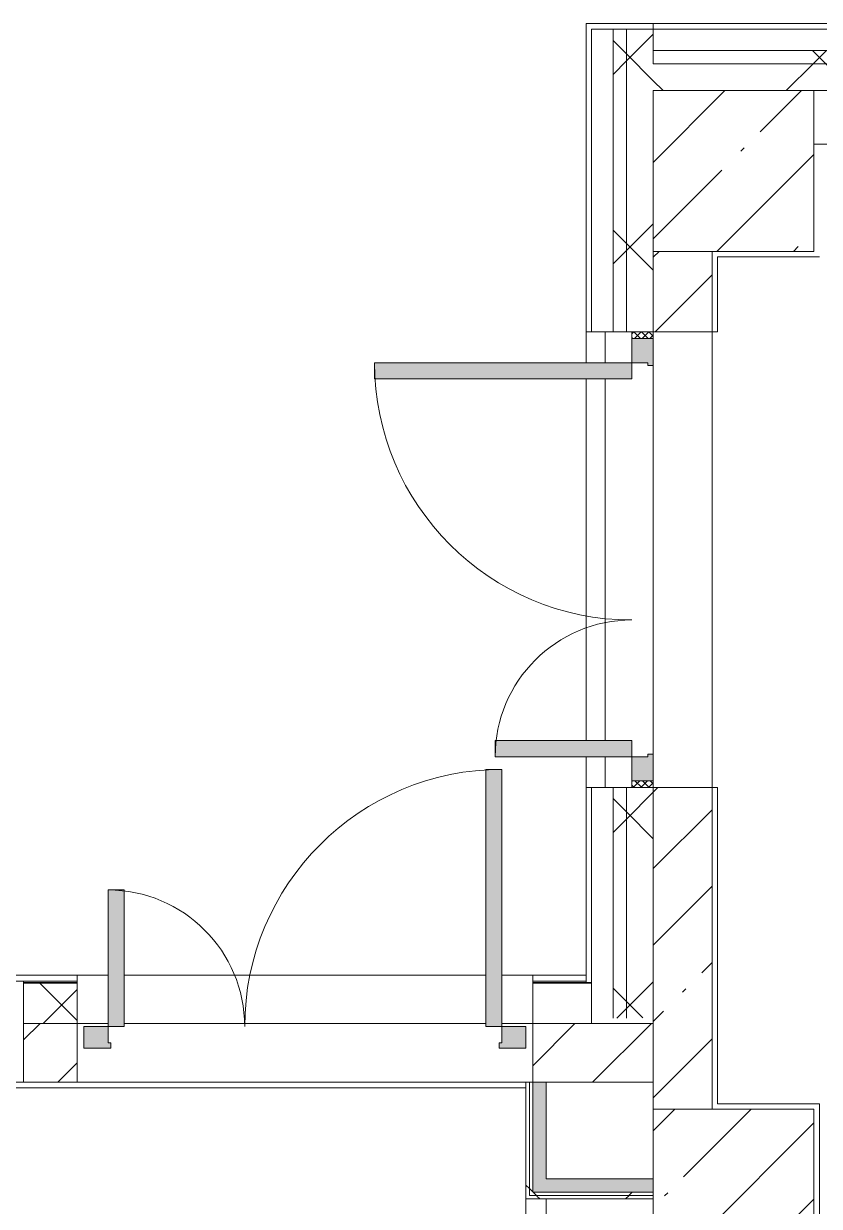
# Model space of a CAD drawing. Header units: millimetres. Extents: x -4029 to 232974, y -8553 to 104777.
# Drawn here: x 110896 to 113866, y 22937 to 27350 of the extents above; entities that cross this region are included whole.
import ezdxf

# ---------------------------------------------------------------- set-up
doc = ezdxf.new("R2010")
doc.units = ezdxf.units.MM
for name, color, linetype, lineweight in [('A-AREA-BNDY-1', 7, 'Continuous', 5), ('A-WALL', 7, 'Continuous', 9), ('A-WALL-4', 7, 'Continuous', 5), ('I-WALL-6', 7, 'Continuous', 5), ('S-COLS-2', 7, 'Continuous', 5), ('S-STRS-MBND-2', 7, 'Continuous', 5)]:
    doc.layers.add(name, color=color, linetype=linetype, lineweight=lineweight)
for name, color, linetype, lineweight, true_color in [('A-DOOR-3', 7, 'Continuous', 5, 0xaaaaaa), ('A-DOOR-4', 7, 'Continuous', 5, 0xe2e2e2), ('A-DOOR-FRAM-4', 7, 'Continuous', 5, 0xaaaaaa), ('A-FLOR-2', 7, 'Continuous', 5, 0xaaaaaa), ('A-WALL-6', 7, 'Continuous', 5, 0x737373), ('I-WALL-5', 7, 'Continuous', 9, 0xe7e7e7)]:
    doc.layers.add(name, color=color, linetype=linetype, lineweight=lineweight, true_color=true_color)
pattern_1 = [(45, (71086.4, 0), (-353.5534, 353.5534), []), (135, (71086.4, 0), (-353.5534, -353.5534), [])]
pattern_2 = [(45, (71086.4, 0), (-285.123, 285.123), []), (45, (71371.53, 0), (-285.123, 285.123), [504.031, -100.806, 16.764, -84.042])]
pattern_3 = [(45, (71086.4, 0), (-530.33, 530.33), []), (135, (71086.4, 0), (-530.33, -530.33), [])]

# ---------------------------------------------------------------- blocks, each defined once
blk = doc.blocks.new('BSC_Колонна _Прямоугольная - 600х600-V98-1_2_1_птичка')
at = {"layer": 'S-COLS-2'}
h = blk.add_hatch(dxfattribs=at)
h.set_pattern_fill('FP_153', color=256, style=0, pattern_type=2)
h.set_pattern_definition([(45, (-42460, -26800), (-285.123, 285.123), []), (45, (-42174.88, -26800), (-285.123, 285.123), [504.031, -100.806, 16.764, -84.042])])
h.paths.add_polyline_path([(-80, -300), (300, -300), (300, 300), (-300, 300), (-300, -300)])
for p, q in [((300, 300), (-300, 300)), ((-300, 300), (-300, -300)), ((300, -300), (300, 300)), ((-300, -300), (300, -300))]:
    blk.add_line(p, q, dxfattribs=at)
blk = doc.blocks.new('BSC_Колонна _Прямоугольная - 600х600-V102-1_2_1_птичка')
at = {"layer": 'S-COLS-2'}
h = blk.add_hatch(dxfattribs=at)
h.set_pattern_fill('FP_159', color=256, style=0, pattern_type=2)
h.set_pattern_definition([(45, (-42460, -23000), (-285.123, 285.123), []), (45, (-42174.88, -23000), (-285.123, 285.123), [504.031, -100.806, 16.764, -84.042])])
h.paths.add_polyline_path([(-300, -300), (300, -300), (300, 300), (-300, 300), (-300, -25)])
for p, q in [((300, 300), (-300, 300)), ((-300, 300), (-300, -300)), ((300, -300), (300, 300)), ((-300, -300), (300, -300))]:
    blk.add_line(p, q, dxfattribs=at)
blk = doc.blocks.new('110_Дверь_СКБ_2Ст_Наружная - ДН-1_л__ Двухстворчатая 1350 х3200 _ЛК_ в свету с верхним остеклением 2-22448815-1_2_1_птичка')
at = {"layer": 'A-DOOR-4'}
for points in [[(754.5, -91), (754.5, 869), (694.5, 869), (694.5, -91)], [(-655.5, -91), (-655.5, 419), (-715.5, 419), (-715.5, -91)]]:
    blk.add_hatch(color=256, dxfattribs=at).paths.add_polyline_path(points)
h = blk.add_hatch(color=256, dxfattribs=at)
h.paths.add_polyline_path([(754.5, -171), (844.5, -171), (844.5, -91), (754.5, -91), (754.5, -151), (744.5, -151), (744.5, -171)])
h.paths.add_polyline_path([(-715.5, -171), (-705.5, -171), (-705.5, -151), (-715.5, -151), (-715.5, -91), (-805.5, -91), (-805.5, -171)])
at = {"layer": 'A-DOOR-3'}
for p, q in [((754.5, 869), (694.5, 869)), ((694.5, 869), (694.5, -91)), ((754.5, -91), (754.5, 869)), ((-715.5, 419), (-715.5, -91)), ((-655.5, 419), (-715.5, 419)), ((-655.5, -91), (-655.5, 419)), ((-715.5, -91), (-655.5, -91)), ((694.5, -91), (754.5, -91))]:
    blk.add_line(p, q, dxfattribs=at)
for centre, radius, start, end in [((754.5, -91), 960, 90, 180), ((-715.5, -91), 510, 0, 90)]:
    blk.add_arc(centre, radius, start, end, dxfattribs=at)
at = {"layer": 'A-DOOR-FRAM-4'}
for p, q in [((-715.5, -91), (-805.5, -91)), ((-805.5, -91), (-805.5, -171)), ((-715.5, -151), (-715.5, -91)), ((754.5, -91), (754.5, -151)), ((844.5, -91), (754.5, -91)), ((844.5, -171), (844.5, -91)), ((-805.5, -171), (-705.5, -171)), ((-705.5, -151), (-715.5, -151)), ((-705.5, -171), (-705.5, -151)), ((754.5, -151), (744.5, -151)), ((744.5, -151), (744.5, -171)), ((744.5, -171), (844.5, -171))]:
    blk.add_line(p, q, dxfattribs=at)
blk = doc.blocks.new('110_Дверь_СКБ_2Ст_Наружная - ДН-1_л__ Двухстворчатая 1350 х3200 _ЛК_ в свету с верхним остеклением EI30-23529464-1_2_1_птичка')
at = {"layer": 'A-DOOR-3'}
h = blk.add_hatch(dxfattribs=at)
h.set_pattern_fill('FP_202', color=256, style=0, pattern_type=2)
h.set_pattern_definition([(135, (1451.41, 189.685), (-14.14214, -14.14214), []), (225, (1451.41, 189.685), (14.14214, -14.14214), [])])
h.paths.add_polyline_path([(844.5, -125), (869.5, -125), (869.5, -45), (844.5, -45), (844.5, -105)])
at = {"layer": 'A-DOOR-4'}
for points in [[(694.5, 55), (694.5, -45), (754.5, -45), (754.5, 915), (694.5, 915), (694.5, 105)], [(-715.5, -25), (-715.5, -45), (-655.5, -45), (-655.5, 465), (-715.5, 465), (-715.5, 12.4)]]:
    blk.add_hatch(color=256, dxfattribs=at).paths.add_polyline_path(points)
h = blk.add_hatch(color=256, dxfattribs=at)
h.paths.add_polyline_path([(-805.5, -125), (-705.5, -125), (-705.5, -105), (-715.5, -105), (-715.5, -45), (-805.5, -45)])
h.paths.add_polyline_path([(744.5, -125), (844.5, -125), (844.5, -45), (754.5, -45), (754.5, -105), (744.5, -105)])
at = {"layer": 'A-DOOR-FRAM-4'}
h = blk.add_hatch(dxfattribs=at)
h.set_pattern_fill('FP_203', color=256, style=0, pattern_type=2)
h.set_pattern_definition([(45, (-671.384, 189.685), (-14.1421, 14.1421), []), (135, (-671.384, 189.685), (-14.1421, -14.1421), [])])
h.paths.add_polyline_path([(-830.5, -45), (-830.5, -125), (-805.5, -125), (-805.5, -45)])
at = {"layer": 'A-DOOR-3'}
for p, q in [((754.5, 915), (694.5, 915)), ((694.5, 915), (694.5, -45)), ((754.5, -45), (754.5, 915)), ((-715.5, 465), (-715.5, -45)), ((-655.5, 465), (-715.5, 465)), ((-655.5, -45), (-655.5, 465)), ((-715.5, -45), (-655.5, -45)), ((694.5, -45), (754.5, -45))]:
    blk.add_line(p, q, dxfattribs=at)
for centre, radius, start, end in [((754.5, -45), 960, 90, 180), ((-715.5, -45), 510, 0, 90)]:
    blk.add_arc(centre, radius, start, end, dxfattribs=at)
at = {"layer": 'A-DOOR-FRAM-4'}
for p, q in [((-805.5, -45), (-830.5, -45)), ((-830.5, -45), (-830.5, -125)), ((-715.5, -45), (-805.5, -45)), ((-805.5, -45), (-805.5, -125)), ((-805.5, -125), (-805.5, -45)), ((-715.5, -105), (-715.5, -45)), ((754.5, -45), (754.5, -105)), ((844.5, -45), (754.5, -45)), ((844.5, -125), (844.5, -45)), ((869.5, -45), (844.5, -45)), ((844.5, -45), (844.5, -125)), ((869.5, -125), (869.5, -45)), ((-830.5, -125), (-805.5, -125)), ((-805.5, -125), (-705.5, -125)), ((-705.5, -105), (-715.5, -105)), ((-705.5, -125), (-705.5, -105)), ((754.5, -105), (744.5, -105)), ((744.5, -105), (744.5, -125)), ((744.5, -125), (844.5, -125)), ((844.5, -125), (869.5, -125))]:
    blk.add_line(p, q, dxfattribs=at)
blk = doc.blocks.new('Зашивка приборов отопления6 - Зашивка приборов отопления-33276534-1_2_1_птичка')
at = {"layer": 'A-WALL-4'}
for p, q in [((75235, 535), (73684.6, 535)), ((73684.6, 535), (73684.6, 460)), ((73684.6, 460), (73684.6, 60)), ((73684.6, 460), (75235, 460)), ((75235, 460), (73685, 460)), ((73685, 460), (73685, 60))]:
    blk.add_line(p, q, dxfattribs=at)

msp = doc.modelspace()

# ---------------------------------------------------------------- hatches: boundary and pattern name
at = {"layer": 'A-WALL-4'}
h = msp.add_hatch(dxfattribs=at)
h.set_pattern_fill('FP_135', color=256, style=0, pattern_type=2)
h.set_pattern_definition(pattern_1)
h.paths.add_polyline_path([(113096.4062, 23639.7217), (113146.4062, 23640.2782), (113146.4062, 24499.9999), (113096.4062, 24499.9999), (113096.4062, 23640.2782)])
h.paths.add_polyline_path([(113146.4062, 26199.9999), (113146.4062, 27329.9999), (113096.4062, 27329.9999), (113096.4062, 26199.9999), (113136.4062, 26199.9999)])
h = msp.add_hatch(dxfattribs=at)
h.set_pattern_fill('FP_135', color=256, style=0, pattern_type=2)
h.set_pattern_definition(pattern_1)
h.paths.add_polyline_path([(113146.4062, 23639.7217), (113246.4062, 23640.2782), (113246.4062, 24499.9999), (113146.4062, 24499.9999), (113146.4062, 23640.2782)])
h.paths.add_polyline_path([(113146.4062, 26199.9999), (113246.4062, 26199.9999), (113246.4062, 27329.9999), (113146.4062, 27329.9999), (113146.4062, 26499.9999)])
h = msp.add_hatch(dxfattribs=at)
h.set_pattern_fill('FP_135', color=256, style=0, pattern_type=2)
h.set_pattern_definition(pattern_1)
h.paths.add_polyline_path([(147757.3533, 27199.9999), (148336.4063, 27199.9999), (148336.4063, 27249.9999), (147436.4063, 27249.9999), (147436.4063, 27199.9999)])
h.paths.add_polyline_path([(155098.6589, 27199.9999), (156056.4062, 27199.9999), (156056.4062, 27249.9999), (151436.4063, 27249.9999), (151436.4063, 27199.9999), (154049.901, 27199.9999)])
h.paths.add_polyline_path([(144611.0795, 27199.9999), (145336.4063, 27199.9999), (145336.4063, 27249.9999), (143996.4063, 27249.9999), (143996.4063, 27199.9999)])
h.paths.add_polyline_path([(141464.8057, 27199.9999), (141896.4063, 27199.9999), (141896.4063, 27249.9999), (139296.4063, 27249.9999), (139296.4063, 27199.9999), (141396.4063, 27199.9999)])
h.paths.add_polyline_path([(131846.4063, 27199.9999), (132146.4063, 27199.9999), (132146.4063, 27249.9999), (131091.4063, 27249.9999), (131091.4063, 27199.9999)])
h.paths.add_polyline_path([(137246.4063, 27199.9999), (138196.4063, 27199.9999), (138196.4063, 27249.9999), (137246.4063, 27249.9999), (137246.4063, 27209.9999)])
h.paths.add_polyline_path([(128791.4063, 27199.9999), (128791.4063, 27249.9999), (127946.4063, 27249.9999), (127946.4063, 27199.9999), (128636.4062, 27199.9999)])
h.paths.add_polyline_path([(125246.4063, 27199.9999), (125846.4063, 27199.9999), (125846.4063, 27249.9999), (124946.4063, 27249.9999), (124946.4063, 27199.9999)])
h.paths.add_polyline_path([(122587.1628, 27199.9999), (122846.4063, 27199.9999), (122846.4063, 27249.9999), (121946.4063, 27249.9999), (121946.4063, 27199.9999)])
h.paths.add_polyline_path([(119846.4063, 27199.9999), (119846.4063, 27249.9999), (118746.4063, 27249.9999), (118746.4063, 27199.9999), (119440.889, 27199.9999)])
h.paths.add_polyline_path([(114197.0993, 27199.9999), (115646.4063, 27199.9999), (115646.4063, 27249.9999), (113246.4062, 27249.9999), (113246.4063, 27199.9999), (113866.4063, 27199.9999)])
h = msp.add_hatch(dxfattribs=at)
h.set_pattern_fill('FP_135', color=256, style=0, pattern_type=2)
h.set_pattern_definition(pattern_1)
h.paths.add_polyline_path([(113846.4063, 27100), (115646.4063, 27100), (115646.4063, 27199.9999), (113246.4063, 27199.9999), (113246.4063, 27100)])
h.paths.add_polyline_path([(122587.1628, 27100), (122846.4063, 27100), (122846.4063, 27199.9999), (121946.4063, 27199.9999), (121946.4063, 27100), (122486.4062, 27100)])
h.paths.add_polyline_path([(155186.4062, 27100), (156056.4062, 27100), (156051.8191, 27199.9999), (151436.4063, 27198.1288), (151436.4063, 27100), (155098.6589, 27100)])
h.paths.add_polyline_path([(124946.4063, 27100), (125846.4063, 27100), (125846.4063, 27199.9999), (124946.4063, 27199.9999), (124946.4063, 27139.9999)])
h.paths.add_polyline_path([(127946.4063, 27100), (128791.4063, 27100), (128791.4063, 27199.9999), (127946.4063, 27199.9999), (127946.4063, 27139.9999)])
h.paths.add_polyline_path([(131091.4063, 27100), (132146.4063, 27100), (132146.4063, 27199.9999), (131091.4063, 27199.9999), (131091.4063, 27139.9999)])
h.paths.add_polyline_path([(119846.4025, 27100), (119846.4063, 27199.9999), (118746.4063, 27199.9999), (118746.4063, 27100), (119440.889, 27100)])
h.paths.add_polyline_path([(137246.4063, 27100), (138164.4063, 27101.9999), (138164.4063, 27109.9999), (138196.4063, 27109.9999), (138196.4063, 27199.9999), (137246.4063, 27199.9999), (137246.4063, 27139.9999)])
h.paths.add_polyline_path([(147836.4063, 27100), (148336.4063, 27100), (148336.4063, 27199.9999), (147436.4063, 27199.9999), (147436.4063, 27100), (147757.3533, 27100)])
h.paths.add_polyline_path([(139296.4063, 27100), (141896.4063, 27100), (141896.4063, 27199.9999), (139296.4063, 27199.9999), (139296.4063, 27109.9999), (139328.4063, 27109.9999), (139328.4063, 27101.9999), (139296.4063, 27101.9999)])
h.paths.add_polyline_path([(144626.4054, 27100), (145336.4063, 27100), (145336.4063, 27199.9999), (143996.4063, 27199.9999), (143996.4063, 27100), (144611.0795, 27100)])
h = msp.add_hatch(dxfattribs=at)
h.set_pattern_fill('FP_117', color=256, style=0, pattern_type=2)
h.set_pattern_definition([(135, (71086.4, 0), (-176.7767, -176.7767), [])])
h.paths.add_polyline_path([(114197.0993, 26899.9999), (115646.4063, 26899.9999), (115646.4063, 27099.9998), (113846.4063, 27099.9998), (113846.4063, 26899.9999), (113866.4063, 26899.9999)])
h.paths.add_polyline_path([(122587.1628, 26899.9999), (122846.4063, 26899.9999), (122846.4063, 27099.9998), (121946.4063, 27099.9998), (121946.4063, 26899.9999), (122486.4061, 26899.9999)])
h.paths.add_polyline_path([(124946.4063, 26899.9999), (125246.4062, 26899.9999), (125246.4063, 27099.9998), (124946.4063, 27099.9998), (124946.4063, 26969.3829)])
h.paths.add_polyline_path([(151736.4063, 26899.9999), (151736.4049, 27099.9998), (151436.4063, 27099.9998), (151436.4063, 26899.9999)])
h.paths.add_polyline_path([(147836.4063, 26899.9999), (147836.406, 27099.9998), (147436.4063, 27099.9998), (147436.4063, 26899.9999), (147757.3533, 26899.9999)])
h.paths.add_polyline_path([(127946.4063, 26899.9999), (128791.4063, 26899.9999), (128791.4063, 27099.9998), (127946.4063, 27099.9998)])
h.paths.add_polyline_path([(131246.4063, 26899.9999), (131246.4063, 27099.9998), (131091.4063, 27099.9998), (131091.4063, 26899.9999)])
h.paths.add_polyline_path([(131846.4063, 26899.9999), (132146.4063, 26899.9999), (132146.4063, 27099.9998), (131846.4063, 27099.9998), (131846.4063, 26953.8702)])
h.paths.add_polyline_path([(145336.4063, 26899.9999), (145336.4063, 27099.9998), (145126.4063, 27099.9998), (145126.4063, 26899.9999)])
h.paths.add_polyline_path([(144626.4063, 26899.9999), (144626.4063, 27099.9998), (143996.4063, 27099.9998), (143996.4063, 26899.9999), (144611.0795, 26899.9999)])
h.paths.add_polyline_path([(139496.4062, 26899.9999), (141396.4063, 26899.9999), (141396.4063, 27099.9998), (139292.4063, 27099.9998), (139296.4063, 26899.9999), (139478.2245, 26899.9999)])
h.paths.add_polyline_path([(138146.4063, 26899.9999), (138146.4063, 27099.9998), (137846.4066, 27099.9998), (137846.4063, 26899.9999)])
h.paths.add_polyline_path([(118746.4063, 26899.9999), (119246.4063, 26899.9999), (119246.405, 27099.9998), (118746.4063, 27099.9998), (118746.4063, 27079.5538)])
h = msp.add_hatch(dxfattribs=at)
h.set_pattern_fill('FP_135', color=256, style=0, pattern_type=2)
h.set_pattern_definition(pattern_1)
h.paths.add_polyline_path([(109625.9377, 23620), (109996.4062, 23620), (109996.4062, 23769.7217), (109576.4062, 23769.7217), (109578.7559, 23620)])
h.paths.add_polyline_path([(111096.4062, 23620), (111096.4062, 23769.7217), (110896.4062, 23769.7217), (110896.4062, 23620)])
h.paths.add_polyline_path([(112796.4062, 23620), (113016.4062, 23620), (113016.4062, 23769.7217), (112796.4062, 23769.7217), (112796.4062, 23640.2782)])
at = {"layer": 'I-WALL-5'}
for points in [[(112846.4062, 22990), (112846.4062, 23400), (112796.4062, 23400), (112796.4062, 22990)], [(113095.0303, 22990), (113246.4062, 22990), (113246.4062, 23040), (112846.4062, 23040), (112846.4062, 22990)]]:
    msp.add_hatch(color=256, dxfattribs=at).paths.add_polyline_path(points)
at = {"layer": 'I-WALL-6'}
h = msp.add_hatch(dxfattribs=at)
h.set_pattern_fill('FP_116', color=256, style=0, pattern_type=2)
h.set_pattern_definition(pattern_2)
h.paths.add_polyline_path([(113450.6834, 23300), (113466.4062, 23300), (113466.4062, 24499.9999), (113246.4062, 24499.9999), (113246.4062, 23300), (113375.8267, 23300)])
h.paths.add_polyline_path([(113282.5508, 26199.9999), (113466.4062, 26199.9999), (113466.4062, 26499.9999), (113246.4063, 26499.9999), (113246.4063, 26199.9999)])
h = msp.add_hatch(dxfattribs=at)
h.set_pattern_fill('FP_116', color=256, style=0, pattern_type=2)
h.set_pattern_definition(pattern_2)
h.paths.add_polyline_path([(113107.9956, 23400), (113246.4062, 23400), (113241.3628, 23620), (112796.4062, 23619.7217), (112796.4062, 23400), (112998.7241, 23400)])
h.paths.add_polyline_path([(109846.4062, 23400), (109996.4062, 23400), (109996.4062, 23620), (109626.4062, 23619.7217), (109626.4062, 23420.2782), (109846.4062, 23420.2782)])
h.paths.add_polyline_path([(110896.4062, 23400), (111096.4062, 23400), (111096.4062, 23620), (110896.4062, 23619.7217)])
h = msp.add_hatch(dxfattribs=at)
h.set_pattern_fill('FP_213', color=256, style=0, pattern_type=2)
h.set_pattern_definition(pattern_3)
h.paths.add_polyline_path([(112783.9062, 22965), (112783.9062, 23400), (112771.4062, 23400), (112771.4062, 22965)])
h = msp.add_hatch(dxfattribs=at)
h.set_pattern_fill('FP_213', color=256, style=0, pattern_type=2)
h.set_pattern_definition(pattern_3)
h.paths.add_polyline_path([(112783.9062, 22977.5), (112796.4062, 22977.5), (112796.4062, 23400), (112783.9062, 23400), (112783.9062, 23040)])
h = msp.add_hatch(dxfattribs=at)
h.set_pattern_fill('FP_213', color=256, style=0, pattern_type=2)
h.set_pattern_definition(pattern_3)
h.paths.add_polyline_path([(113148.3414, 22965), (113246.4062, 22965), (113246.4062, 22977.5), (112783.9062, 22975), (112783.9062, 22965), (113072.3854, 22965)])
h = msp.add_hatch(dxfattribs=at)
h.set_pattern_fill('FP_213', color=256, style=0, pattern_type=2)
h.set_pattern_definition(pattern_3)
h.paths.add_polyline_path([(113148.3414, 22977.5), (113246.4062, 22977.5), (113246.4062, 22990), (112796.4062, 22990), (112796.4062, 22977.5), (113083.7079, 22977.5)])

# ---------------------------------------------------------------- linework, layer by layer
at = {"layer": 'A-AREA-BNDY-1', "flags": 128}
msp.add_lwpolyline([(112771.4062, 23379), (109867.4062, 23379), (109867.4062, 15231), (113225.4062, 15231), (113225.4062, 21414.5649), (112846.4062, 21414.5649), (112771.4062, 21414.5649), (112771.4062, 22975)], close=True, dxfattribs=at)
at = {"layer": 'A-FLOR-2'}
for p, q in [((113866.4063, 26479.9999), (113486.4062, 26479.9999)), ((113486.4062, 26479.9999), (113486.4062, 26199.9999)), ((112996.4062, 26199.9999), (112996.4062, 26084.9999)), ((113486.4062, 26199.9999), (113466.4062, 26199.9999)), ((112996.4062, 26024.9999), (112996.4062, 24674.9999)), ((112996.4062, 24614.9999), (112996.4062, 24499.9999)), ((113466.4062, 24499.9999), (113486.4062, 24499.9999)), ((113486.4062, 24499.9999), (113486.4062, 23320)), ((113486.4062, 23320), (113866.4062, 23320)), ((113866.4062, 23320), (113866.4062, 22100))]:
    msp.add_line(p, q, dxfattribs=at)
at = {"layer": 'A-WALL'}
for p, q in [((113016.4062, 27329.9999), (113246.4062, 27329.9999)), ((113016.4062, 27329.9999), (113016.4062, 26199.9999)), ((113096.4062, 27329.9999), (113096.4062, 26199.9999)), ((113146.4062, 27329.9999), (113146.4062, 26199.9999)), ((113246.4062, 27349.9999), (113246.4062, 27199.9999)), ((115646.4063, 27329.9999), (113246.4062, 27329.9999)), ((115646.4063, 27249.9999), (113246.4062, 27249.9999)), ((115646.4063, 27199.9999), (113246.4062, 27199.9999)), ((113846.4063, 27099.9999), (115646.4063, 27099.9999)), ((115646.4063, 27099.9998), (113846.4063, 27099.9998)), ((113246.4062, 26199.9999), (113246.4062, 26499.9999)), ((113016.4062, 24499.9999), (113016.4062, 23639.7217)), ((113096.4062, 24499.9999), (113096.4062, 23639.7217)), ((113146.4062, 24499.9999), (113146.4062, 23639.7217)), ((113246.4062, 23639.7217), (113246.4062, 24499.9999)), ((111096.4062, 23772.7217), (110896.4062, 23772.7217)), ((111096.4062, 23769.7217), (110896.4062, 23769.7217)), ((113016.4062, 23772.7217), (112796.4062, 23772.7217)), ((113016.4062, 23769.7217), (112796.4062, 23769.7217)), ((112996.4062, 23772.7217), (112996.4062, 23777.7217)), ((110896.4062, 23620), (111096.4062, 23620)), ((112796.4062, 23620), (112996.4062, 23620)), ((112996.4062, 23620), (112996.4062, 23619.7217)), ((112996.4062, 23619.7217), (113016.4062, 23619.7217)), ((112783.9062, 22977.5), (112783.9062, 23400)), ((112846.4062, 23400), (112796.4062, 23400)), ((112796.4062, 22990), (112796.4062, 23400)), ((113246.4062, 22977.5), (112783.9062, 22977.5)), ((113246.4062, 22990), (112796.4062, 22990))]:
    msp.add_line(p, q, dxfattribs=at)
at = {"layer": 'A-WALL-4'}
for p, q in [((113246.4062, 27349.9999), (112996.4062, 27349.9999)), ((112996.4062, 27349.9999), (112996.4062, 26199.9999)), ((113246.4062, 27349.9999), (122846.4063, 27349.9999)), ((113846.4063, 26899.9998), (115646.4063, 26899.9998)), ((112996.4062, 26199.9999), (113166.4062, 26199.9999)), ((113066.4062, 26084.9999), (113066.4062, 26199.9999)), ((113246.4062, 26074.9999), (113246.4062, 24624.9999)), ((113066.4062, 24674.9999), (113066.4062, 26024.9999)), ((113066.4062, 24499.9999), (113066.4062, 24614.9999)), ((113166.4062, 24499.9999), (112996.4062, 24499.9999)), ((112996.4062, 24499.9999), (112996.4062, 23777.7217)), ((111096.4062, 23620), (111096.4062, 23799.7217)), ((111096.4062, 23799.7217), (111211.4062, 23799.7217)), ((111271.4062, 23799.7217), (112621.4062, 23799.7217)), ((112681.4062, 23799.7217), (112997.0154, 23799.7217)), ((112796.4062, 23799.7217), (112796.4062, 23620)), ((109996.4062, 23777.7217), (111096.4062, 23777.7217)), ((110896.4062, 23777.7217), (110896.4062, 23620)), ((112996.4062, 23777.7217), (112796.4062, 23777.7217)), ((111211.4062, 23619.7217), (111096.4062, 23619.7217)), ((112621.4062, 23619.7217), (111271.4062, 23619.7217)), ((112796.4062, 23619.7217), (112681.4062, 23619.7217)), ((113016.4062, 23639.7217), (113016.4062, 23619.7217)), ((113016.4062, 23619.7217), (113246.4062, 23619.7217))]:
    msp.add_line(p, q, dxfattribs=at)
at = {"layer": 'A-WALL-6'}
msp.add_line((104946.4062, 23799.7217), (111096.4062, 23799.7217), dxfattribs=at)
at = {"layer": 'I-WALL-6'}
for p, q in [((113466.4062, 26499.9999), (113466.4062, 23300)), ((113246.4062, 26199.9999), (113466.4062, 26199.9999)), ((113466.4062, 24499.9999), (113246.4062, 24499.9999)), ((110896.4062, 23620), (110896.4062, 23400)), ((111096.4062, 23400), (111096.4062, 23620)), ((111096.4062, 23620), (111211.4062, 23620)), ((111271.4062, 23620), (112621.4062, 23620)), ((112681.4062, 23620), (112796.4062, 23620)), ((112796.4062, 23620), (112796.4062, 23400)), ((113246.4062, 23620), (112996.4062, 23620)), ((113246.4062, 23639.7217), (113246.4062, 23300)), ((112796.4062, 23400), (109626.4062, 23400)), ((112771.4062, 23400), (112771.4062, 22965)), ((112846.4062, 23400), (113246.4062, 23400)), ((112846.4062, 23040), (112846.4062, 23400)), ((113246.4062, 23040), (112846.4062, 23040)), ((112771.4062, 22965), (113246.4062, 22965))]:
    msp.add_line(p, q, dxfattribs=at)
at = {"layer": 'S-STRS-MBND-2'}
for p, q in [((113246.4062, 23400), (109846.4062, 23400)), ((113246.4062, 20600), (113246.4062, 23400))]:
    msp.add_line(p, q, dxfattribs=at)

# ---------------------------------------------------------------- block references
at = {"layer": 'A-DOOR-3', "rotation": 89.9999999999999}
msp.add_blockref('110_Дверь_СКБ_2Ст_Наружная - ДН-1_л__ Двухстворчатая 1350 х3200 _ЛК_ в свету с верхним остеклением EI30-23529464-1_2_1_птичка', (113121.4062, 25330.4999), dxfattribs=at)
at = {"layer": 'A-DOOR-3'}
msp.add_blockref('110_Дверь_СКБ_2Ст_Наружная - ДН-1_л__ Двухстворчатая 1350 х3200 _ЛК_ в свету с верхним остеклением 2-22448815-1_2_1_птичка', (111926.9062, 23698.7217), dxfattribs=at)
at = {"layer": 'A-WALL-4', "rotation": 89.9999999999998}
msp.add_blockref('Зашивка приборов отопления6 - Зашивка приборов отопления-33276534-1_2_1_птичка', (113306.4062, -52270), dxfattribs=at)
at = {"layer": 'S-COLS-2'}
for name, p in [('BSC_Колонна _Прямоугольная - 600х600-V98-1_2_1_птичка', (113546.4063, 26799.9999)), ('BSC_Колонна _Прямоугольная - 600х600-V102-1_2_1_птичка', (113546.4062, 23000))]:
    msp.add_blockref(name, p, dxfattribs=at)

doc.saveas('drawing.dxf')
